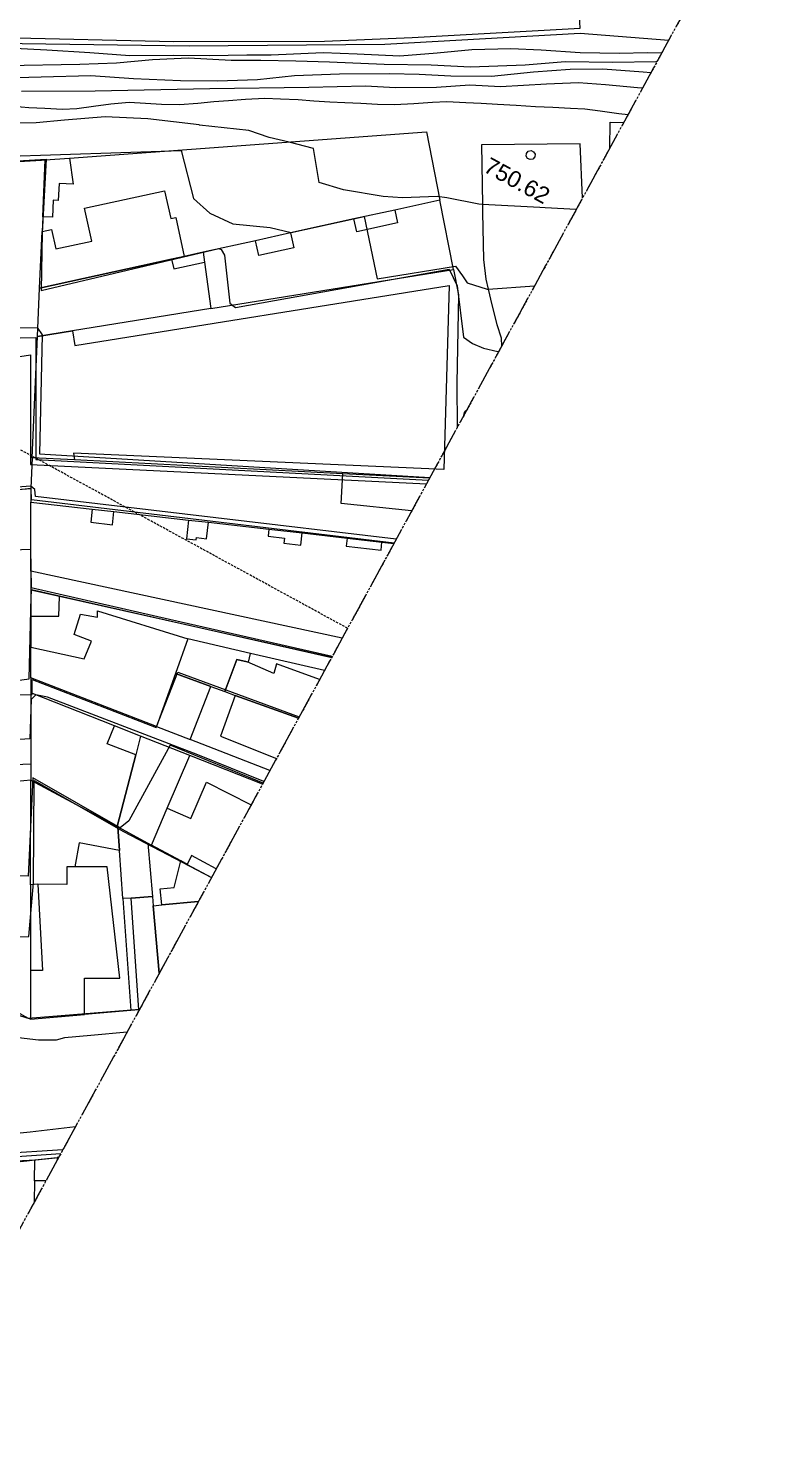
# Model space of a CAD drawing. Header units: feet. Extents: x 344914 to 345457, y 7396879 to 7397422.
# Drawn here: x 345279.5 to 345357, y 7396879.3 to 7397031 of the extents above; entities that cross this region are included whole.
import ezdxf

# ---------------------------------------------------------------- set-up
doc = ezdxf.new("R2010")
doc.units = ezdxf.units.FT
doc.header["$MEASUREMENT"] = 0
doc.linetypes.add('DASHED2', pattern=[0.375, 0.25, -0.125])
doc.linetypes.add('T02', pattern=[4, 3, -1])
for name, color, linetype, lineweight in [('100_SIST_VIARIO_MEIO_FIO', 1, 'Continuous', 18), ('122_TUN', 190, 'T02', 18), ('206_MURO_E_MURO_ARRIMO', 7, 'Continuous', 18), ('214_PROJ_BEIRAL_EDIF', 10, 'Continuous', 18), ('600_CURVA_MESTRA', 14, 'Continuous', 18), ('604_CURVA_INTERM', 7, 'Continuous', 18), ('608_PTO_COTADO_INTERVIA', 1, 'Continuous', 18), ('902_MALHA_TEXTO_COORD_UTM', 8, 'DASHED2', 13)]:
    doc.layers.add(name, color=color, linetype=linetype, lineweight=lineweight)
doc.styles.add('Style-Arial', font='arial.ttf')

# ---------------------------------------------------------------- blocks, each defined once
blk = doc.blocks.new('SP10')
at = {"layer": '608_PTO_COTADO_INTERVIA', "flags": 128}
blk.add_lwpolyline([(0.11, 0.47), (0.36, 0.33), (0.48, 0.05), (0.42, -0.25), (0.2, -0.44), (-0.1, -0.47), (-0.37, -0.32), (-0.48, -0.05), (-0.41, 0.25), (-0.19, 0.45), (0.11, 0.47)], dxfattribs=at)

msp = doc.modelspace()

# ---------------------------------------------------------------- linework, layer by layer
at = {"layer": '100_SIST_VIARIO_MEIO_FIO', "flags": 128}
for points in [[(345338.46, 7397012.95), (345338.21, 7397018.72), (345327.71, 7397018.58), (345327.81, 7397012.25), (345327.82, 7397011.38), (345327.91, 7397006.4), (345328.16, 7397004.29), (345328.41, 7397003.21), (345328.81, 7397001.55), (345329.33, 7396999.46), (345329.79, 7396998.05), (345329.85, 7396997.15)], [(345289.98, 7396924.11), (345286.12, 7396923.75), (345283.3, 7396923.48), (345282.44, 7396923.23), (345280.55, 7396923.23), (345277.83, 7396923.58), (345276, 7396923.98), (345272.83, 7396924.67), (345253.7, 7396930.61), (345248.42, 7396932.25), (345234.6, 7396936.54), (345232.68, 7396937.14), (345221.62, 7396940.57), (345216.39, 7396942.22), (345202.54, 7396946.57), (345199.34, 7396947.57), (345184.26, 7396952.32), (345183.46, 7396952.57), (345171.14, 7396956.44), (345168.33, 7396957.32), (345167.29, 7396957.93)], [(345284.47, 7396914.01), (345279.65, 7396913.45), (345275.08, 7396912.97), (345274.47, 7396912.86), (345274.39, 7396912.84), (345273.27, 7396912.64), (345271.18, 7396911.99), (345267.54, 7396910.85), (345263.88, 7396909.7), (345262.89, 7396909.34), (345260.43, 7396908.46), (345257.2, 7396907.07), (345253.85, 7396905.54), (345251.09, 7396904.07), (345249.16, 7396903.01), (345247.6, 7396901.97), (345246.09, 7396900.96), (345242, 7396897.98), (345238.83, 7396895.56), (345237.57, 7396894.6)]]:
    msp.add_lwpolyline(points, dxfattribs=at)
at = {"layer": '122_TUN'}
msp.add_lwpolyline([(345106.01, 7397422.1), (345457.17, 7397230.44), (345265.54, 7396879.33), (344914.38, 7397070.98)], close=True, dxfattribs=at)
at = {"layer": '206_MURO_E_MURO_ARRIMO', "flags": 128}
for points in [[(345283.84, 7397017.19), (345321.86, 7397019.98), (345323.27, 7397012.71)], [(345341.35, 7397018.24), (345341.39, 7397021), (345342.84, 7397020.97)], [(345241.32, 7397014.62), (345280.87, 7397016.98), (345281.27, 7397017.01)], [(345281, 7397010.94), (345280.93, 7397009.35)], [(345318.47, 7397011.65), (345314.12, 7397010.7)], [(345307.37, 7397009.21), (345303.65, 7397008.39)], [(345298.09, 7397007.17), (345296.07, 7397006.72)], [(345324.72, 7397005.31), (345325.24, 7397002.63), (345325.09, 7396993.2), (345325.1, 7396988.46)], [(345322.17, 7396983.09), (345312.93, 7396983.57)], [(345270.94, 7396980.99), (345279.74, 7396982.02)], [(345279.73, 7396973.21), (345279.73, 7396971.17)], [(345311.76, 7396964.01), (345282.77, 7396970.49)], [(345279.73, 7396968.4), (345279.73, 7396965.11)], [(345310.99, 7396962.61), (345303.12, 7396964.44)], [(345279.72, 7396961.82), (345279.72, 7396960.24)], [(345291.42, 7396955.62), (345288.62, 7396956.73)], [(345305.19, 7396951.97), (345296.7, 7396955.26)], [(345304.38, 7396950.5), (345296.64, 7396953.56)], [(345279.71, 7396939.8), (345279.7, 7396930.65)], [(345289.54, 7396938.32), (345290.39, 7396926.39)], [(345279.7, 7396925.48), (345269.77, 7396928.56)], [(345290.39, 7396926.39), (345285.46, 7396925.97)], [(345291.24, 7396926.47), (345290.39, 7396926.39)], [(345280.15, 7396910.49), (345282.54, 7396910.74)], [(345260.61, 7396905.68), (345260.95, 7396905.81), (345265.76, 7396907.84), (345273.96, 7396909.87), (345279.3, 7396910.4), (345280.15, 7396910.49)], [(345280.12, 7396908.27), (345280.15, 7396910.49)]]:
    msp.add_lwpolyline(points, dxfattribs=at)
at = {"layer": '214_PROJ_BEIRAL_EDIF', "flags": 128}
for points in [[(345281, 7397010.94), (345281.27, 7397017.01), (345283.84, 7397017.19), (345284.22, 7397014.42), (345282.73, 7397014.49), (345282.65, 7397012.68), (345282.12, 7397012.71), (345282.04, 7397010.89)], [(345280.67, 7397003.33), (345280.93, 7397009.35), (345281.94, 7397009.57), (345282.39, 7397007.51), (345286.22, 7397008.35), (345285.46, 7397011.84), (345293.97, 7397013.71), (345294.62, 7397010.75), (345295.16, 7397010.87), (345296.07, 7397006.72), (345294.72, 7397006.43)], [(345324.72, 7397005.31), (345323.27, 7397012.71), (345318.47, 7397011.65), (345318.77, 7397010.29), (345314.42, 7397009.34), (345314.12, 7397010.7), (345307.37, 7397009.21), (345307.72, 7397007.62), (345304, 7397006.8), (345303.65, 7397008.39), (345298.09, 7397007.17), (345298.23, 7397006.11), (345298.88, 7397001.16)], [(345280.45, 7396998.2), (345280.67, 7397003.33), (345294.72, 7397006.43), (345294.95, 7397005.39), (345298.23, 7397006.11), (345298.88, 7397001.16), (345284.17, 7396998.8)], [(345279.88, 7396985.28), (345280.45, 7396998.2), (345284.17, 7396998.8), (345284.42, 7396997.22), (345324.27, 7397003.62), (345323.7, 7396984.03), (345284.27, 7396985.75), (345284.38, 7396985.04)], [(345279.73, 7396971.17), (345279.73, 7396968.4), (345282.71, 7396968.4), (345282.77, 7396970.49)], [(345296.46, 7396965.99), (345295.13, 7396962.28), (345293.1, 7396956.65), (345279.72, 7396961.82), (345279.73, 7396965.11), (345285.4, 7396963.86), (345286.2, 7396965.74), (345284.33, 7396966.44), (345285.02, 7396968.61), (345286.81, 7396968.3), (345286.81, 7396968.97)], [(345295.13, 7396962.28), (345298.88, 7396960.92), (345300.4, 7396960.37), (345301.66, 7396963.8), (345302.77, 7396963.54), (345302.9, 7396963.51), (345303.12, 7396964.44), (345296.46, 7396965.99)], [(345293.1, 7396956.65), (345296.7, 7396955.26), (345298.88, 7396960.92), (345295.13, 7396962.28)], [(345279.72, 7396950.95), (345288.92, 7396945.99), (345290.9, 7396953.63), (345287.86, 7396954.79), (345288.62, 7396956.73), (345279.72, 7396960.24), (345279.72, 7396952.67)], [(345292.17, 7396944.24), (345292.56, 7396944.03), (345294.24, 7396947.94), (345296.64, 7396953.56), (345291.42, 7396955.62), (345290.9, 7396953.63), (345288.92, 7396945.99), (345288.99, 7396945.95)], [(345279.72, 7396952.67), (345279.72, 7396950.95), (345278.24, 7396950.8), (345278.12, 7396950.79), (345278.02, 7396952.61)], [(345284.41, 7396941.69), (345283.58, 7396941.69), (345283.57, 7396939.84), (345280.48, 7396939.85), (345279.71, 7396939.8), (345279.72, 7396950.95), (345288.92, 7396945.99), (345288.99, 7396945.95), (345289.17, 7396943.43), (345284.89, 7396944.25)], [(345290.4, 7396938.38), (345289.54, 7396938.32), (345289.17, 7396943.43), (345288.99, 7396945.95), (345292.17, 7396944.24), (345292.67, 7396938.54)], [(345279.7, 7396925.48), (345285.46, 7396925.97), (345285.45, 7396929.86), (345289.21, 7396929.86), (345287.84, 7396941.69), (345284.41, 7396941.69), (345283.58, 7396941.69), (345283.57, 7396939.84), (345280.48, 7396939.85), (345280.99, 7396930.65), (345279.7, 7396930.65)]]:
    msp.add_lwpolyline(points, close=True, dxfattribs=at)
for points in [[(345320.27, 7396979.61), (345312.76, 7396980.39), (345312.93, 7396983.57), (345284.38, 7396985.04), (345279.88, 7396985.28), (345279.74, 7396982.02), (345279.74, 7396980.56), (345286.26, 7396979.81), (345288.57, 7396979.55), (345296.52, 7396978.64), (345298.63, 7396978.4), (345305.07, 7396977.66), (345308.63, 7396977.26), (345313.4, 7396976.71), (345317.11, 7396976.29), (345318.38, 7396976.14)], [(345312.87, 7396966.05), (345279.73, 7396973.21), (345279.74, 7396980.56), (345286.26, 7396979.81), (345286.1, 7396978.41), (345288.41, 7396978.14), (345288.57, 7396979.55), (345296.52, 7396978.64), (345296.29, 7396976.64), (345297.34, 7396976.52), (345297.37, 7396976.77), (345298.43, 7396976.65), (345298.63, 7396978.4), (345305.07, 7396977.66), (345304.98, 7396976.91), (345306.72, 7396976.71), (345306.65, 7396976.16), (345308.48, 7396975.95), (345308.63, 7396977.26), (345313.4, 7396976.71), (345313.31, 7396975.86), (345317.01, 7396975.44), (345317.11, 7396976.29), (345318.38, 7396976.14)], [(345310.47, 7396961.66), (345305.89, 7396963.32), (345305.59, 7396962.29), (345302.77, 7396963.54), (345301.66, 7396963.8), (345300.4, 7396960.37), (345301.5, 7396959.97), (345308.22, 7396957.53)], [(345308.22, 7396957.53), (345301.5, 7396959.97), (345299.93, 7396955.63), (345305.88, 7396953.24)], [(345299.47, 7396941.49), (345296.83, 7396942.93), (345296.38, 7396941.97), (345295.7, 7396942.34), (345292.56, 7396944.03), (345294.24, 7396947.94), (345296.77, 7396946.86), (345298.43, 7396950.74), (345303.18, 7396948.31)], [(345297.56, 7396938), (345293.68, 7396937.66), (345293.5, 7396939.35), (345294.99, 7396939.51), (345295.7, 7396942.34), (345296.38, 7396941.97), (345298.97, 7396940.58)], [(345291.27, 7396926.47), (345291.24, 7396926.47), (345290.4, 7396938.38), (345292.67, 7396938.54), (345292.76, 7396937.57), (345293.4, 7396930.37)], [(345293.4, 7396930.37), (345292.76, 7396937.57), (345293.68, 7396937.66), (345297.56, 7396938)], [(345282.69, 7396910.76), (345282.54, 7396910.74), (345282.55, 7396910.5)], [(345281.33, 7396908.27), (345280.12, 7396908.27), (345280.1, 7396906.01)]]:
    msp.add_lwpolyline(points, dxfattribs=at)
at = {"layer": '600_CURVA_MESTRA', "flags": 128}
for points, elevation in [([(345221.38, 7397029.54), (345222.48, 7397029.52), (345271.14, 7397029.49), (345296.59, 7397029.13), (345317.4, 7397029.33), (345338.2, 7397030.48), (345347.64, 7397029.76)], 745), ([(345277.88, 7397022.7), (345279.53, 7397022.58), (345281.23, 7397022.49), (345283.09, 7397022.39), (345284.63, 7397022.46), (345286.41, 7397022.7), (345288.24, 7397022.96), (345290.21, 7397023.15), (345291.94, 7397023.04), (345293.64, 7397022.94), (345295.57, 7397022.9), (345297.52, 7397023.05), (345299.22, 7397023.21), (345300.77, 7397023.31), (345302.59, 7397023.45), (345304.64, 7397023.55), (345306.32, 7397023.51), (345308.19, 7397023.42), (345309.84, 7397023.3), (345311.57, 7397023.19), (345313.16, 7397023.11), (345314.86, 7397023.02), (345316.64, 7397022.92), (345318.46, 7397022.89), (345320.5, 7397023), (345322.49, 7397023.14), (345324.02, 7397023.21), (345326.05, 7397023.12), (345327.67, 7397023.02), (345329.42, 7397022.94), (345331.41, 7397022.83), (345333.45, 7397022.69), (345335.29, 7397022.61), (345337.19, 7397022.5), (345338.69, 7397022.42), (345340.34, 7397022.22), (345342.32, 7397021.95), (345343.32, 7397021.84)], 750), ([(345201.26, 7396980.6), (345203.76, 7396976.9), (345235.03, 7396988.42), (345239.57, 7396990.62), (345242.93, 7396992.36), (345246.16, 7396994.17), (345249.29, 7396995.45), (345253.07, 7396996.69), (345256.25, 7396997.23), (345259, 7396997.74), (345262.13, 7396997.93), (345270.3, 7396997.88), (345280.26, 7396998.09), (345280.25, 7396985.07), (345322.06, 7396982.89)], 755), ([(345272.2, 7396960.72), (345279.56, 7396961.72), (345279.78, 7396970.46), (345279.79, 7396971.07), (345279.8, 7396971.25), (345311.76, 7396964.01)], 760), ([(345258.4, 7396916.27), (345274.39, 7396912.84), (345274.47, 7396912.83), (345274.47, 7396912.86), (345276, 7396923.98), (345276.1, 7396924.66), (345277.68, 7396926.58), (345279.43, 7396925.59), (345291.31, 7396926.54)], 765)]:
    msp.add_lwpolyline(points, dxfattribs=dict(at, elevation=elevation))
at = {"layer": '604_CURVA_INTERM', "flags": 128}
for points, elevation in [([(345221.4, 7397030.36), (345224.42, 7397030.34), (345237.46, 7397030.19), (345258.34, 7397030.02), (345276.69, 7397030.02), (345294.95, 7397029.61), (345310.99, 7397029.64), (345320.33, 7397030.03), (345338.21, 7397031.02), (345338.19, 7397031.65), (345337.98, 7397038.25), (345320.29, 7397038.75), (345319.48, 7397045.89), (345319.44, 7397046.25), (345309.44, 7397046.72), (345302.79, 7397047.81), (345295.35, 7397048.76), (345288.58, 7397050.62), (345239.06, 7397051.03), (345216.91, 7397051.18)], 744), ([(345346.37, 7397027.44), (345346.26, 7397027.44), (345341.67, 7397027.35), (345336.61, 7397027.45), (345332.34, 7397027.07), (345326.54, 7397026.87), (345322.36, 7397027.07), (345317.36, 7397027.14), (345311.54, 7397027.41), (345307.93, 7397027.5), (345304.23, 7397027.59), (345301.06, 7397027.58), (345296.53, 7397027.83), (345292.69, 7397027.65), (345288.84, 7397027.28), (345284.96, 7397027.17), (345277.04, 7397027.02), (345264.99, 7397026.81), (345247.9, 7397027.08), (345235.93, 7397026.83), (345226.4, 7397026.88), (345212.1, 7397027.39), (345205.15, 7397026.8), (345203.74, 7397026.43)], 747), ([(345277.31, 7397028.93), (345281.44, 7397028.7), (345286.01, 7397028.43), (345290.26, 7397028.11), (345294.89, 7397028.14), (345298.74, 7397028.1), (345302.72, 7397028.17), (345305.31, 7397028.17), (345310.84, 7397028.42), (345314.47, 7397028.28), (345319.02, 7397028.06), (345322.97, 7397028.39), (345326.69, 7397028.75), (345330.82, 7397028.86), (345334.04, 7397028.72), (345338.22, 7397028.43), (345342.39, 7397028.36), (345345.34, 7397028.44), (345346.89, 7397028.39)], 746), ([(345345.73, 7397026.27), (345344.93, 7397026.35), (345340.63, 7397026.66), (345337.16, 7397026.63), (345333.23, 7397026.34), (345328.76, 7397025.89), (345324.45, 7397025.91), (345321.08, 7397026.09), (345317.91, 7397026.16), (345312.58, 7397026.14), (345307.81, 7397025.93), (345303.87, 7397025.52), (345299.6, 7397025.39), (345295.65, 7397025.4), (345290.65, 7397025.63), (345286.1, 7397025.93), (345275.51, 7397025.65)], 748), ([(345344.84, 7397024.63), (345344.3, 7397024.67), (345340.91, 7397024.98), (345338.03, 7397025.2), (345334.63, 7397025.06), (345329.72, 7397024.79), (345326.47, 7397024.95), (345322.93, 7397024.71), (345318.55, 7397024.68), (345315.35, 7397024.85), (345309.32, 7397024.69), (345298.77, 7397024.55), (345286.59, 7397024.32), (345278.74, 7397024.26)], 749), ([(345337.78, 7397011.7), (345334.5, 7397011.88), (345333.9, 7397011.91), (345327.81, 7397012.25), (345327.41, 7397012.27), (345324.01, 7397012.96), (345322.99, 7397013.09), (345319.31, 7397012.97), (345317.24, 7397013.08), (345313.02, 7397013.8), (345310.42, 7397014.59), (345309.81, 7397018.22), (345307.23, 7397018.88), (345305.11, 7397019.39), (345302.94, 7397020.13), (345297.69, 7397020.7), (345297.65, 7397020.72), (345292.19, 7397021.35), (345287.64, 7397021.57), (345283.3, 7397021.23), (345280.29, 7397020.94), (345276.06, 7397020.87)], 751), ([(345257.84, 7397015.69), (345281.37, 7397017.07), (345280.92, 7397009.22), (345280.82, 7397003.07), (345299.73, 7397007.54), (345299.98, 7397007.46), (345300.34, 7397006.86), (345300.93, 7397001.75), (345301.53, 7397001.28), (345324.26, 7397005.35), (345325.13, 7397003.58), (345325.8, 7396998.13), (345326.75, 7396997.45), (345327.92, 7396996.96), (345329.44, 7396996.58), (345329.53, 7396996.58)], 753), ([(345276.43, 7397017.36), (345295.73, 7397018.01), (345297.04, 7397012.87), (345298.77, 7397011.31), (345301.25, 7397010.2), (345305.22, 7397009.81), (345307.44, 7397009.25), (345315.23, 7397010.95), (345316.6, 7397004.32), (345324.93, 7397005.68), (345325.7, 7397004.63), (345326.17, 7397003.9), (345328.32, 7397003.21), (345328.41, 7397003.21), (345333.35, 7397003.57)], 752), ([(345187.4, 7396995.73), (345187.65, 7396995.65), (345187.78, 7396995.47), (345193.26, 7396987.87), (345193.44, 7396987.62), (345195.92, 7396988.18), (345198.74, 7396988.4), (345208.5, 7396996), (345213.85, 7397000.25), (345225.71, 7396985.66), (345236.11, 7396990.86), (345252.03, 7396999.81), (345258.25, 7396999.76), (345262.32, 7396999.74), (345267.22, 7396999.47), (345273.17, 7396999.05), (345280.42, 7396999.15), (345280.94, 7396998.36), (345280.64, 7396985.69), (345322.21, 7396983.16)], 754), ([(345200.91, 7396980.36), (345203.64, 7396976.15), (345220.1, 7396982.33), (345226.56, 7396984.78), (345230.04, 7396980.14), (345239.07, 7396983.57), (345256.08, 7396994.3), (345258.36, 7396991.34), (345261.16, 7396991.28), (345263.94, 7396991.19), (345265.86, 7396991.36), (345267.19, 7396992.03), (345269.1, 7396992.87), (345271.68, 7396993.96), (345274.21, 7396994.79), (345277.64, 7396995.91), (345279.71, 7396996.22), (345279.69, 7396984.54), (345321.85, 7396982.51)], 756), ([(345325.84, 7396989.82), (345325.94, 7396990.2), (345326.17, 7396990.42)], 754), ([(345318.4, 7396976.18), (345279.79, 7396980.79), (345279.75, 7396981.97), (345265.87, 7396981), (345256.65, 7396981.12), (345241.64, 7396979.96), (345232.58, 7396976.89), (345209.46, 7396969.94), (345200.99, 7396965.61), (345197.13, 7396962.62), (345193.65, 7396962.47), (345191.08, 7396962.33), (345187.29, 7396957.39), (345180.73, 7396962.6), (345173.6, 7396968.35), (345172.21, 7396967.17)], 758), ([(345318.63, 7396976.6), (345280.22, 7396981.15), (345280.17, 7396981.89), (345279.72, 7396982.24), (345265.69, 7396981.21), (345261.05, 7396981.35), (345255.44, 7396981.35), (345241.66, 7396980.24), (345233.78, 7396977.62), (345224.08, 7396974.83), (345208.84, 7396970.37), (345204.81, 7396975.66), (345194.48, 7396972.46), (345183.62, 7396965.66), (345176.47, 7396971.12), (345173.53, 7396969.66)], 757), ([(345276.84, 7396975.43), (345279.69, 7396975.55), (345279.76, 7396971.44), (345295.72, 7396967.8), (345311.82, 7396964.13)], 759), ([(345197.94, 7396943.54), (345199.34, 7396947.57), (345199.62, 7396948.36), (345201.38, 7396949.06), (345204.45, 7396949.87), (345221.53, 7396944.39), (345224.19, 7396952.85), (345229.14, 7396952.43), (345231.84, 7396952.25), (345233.99, 7396952.14), (345238.26, 7396952.19), (345241.19, 7396952.73), (345242.74, 7396953), (345245.19, 7396952.66), (345247.74, 7396952.18), (345252.24, 7396952.03), (345260.99, 7396950.55), (345261.92, 7396959.29), (345271.46, 7396959.83), (345279.86, 7396960.07), (345279.89, 7396961.64), (345293.09, 7396956.54), (345295.39, 7396962.43), (345308.31, 7396957.69)], 761), ([(345304.54, 7396950.79), (345297.51, 7396953.64), (345281.5, 7396959.76), (345280.25, 7396960.01), (345279.76, 7396959.54), (345279.64, 7396955.35), (345271.11, 7396954.76)], 762), ([(345304.45, 7396950.62), (345294.56, 7396954.65), (345290.18, 7396946.59), (345289.24, 7396945.85), (345279.94, 7396951.17), (345279.45, 7396940.72), (345260.32, 7396941.23), (345258.85, 7396941.46), (345255.39, 7396941.35), (345250.92, 7396939.99), (345249.03, 7396939.27), (345246.61, 7396939.01), (345244.04, 7396938.87), (345240.34, 7396939.54), (345237.24, 7396939.75), (345235.94, 7396939.73), (345234.06, 7396938.96), (345232.85, 7396937.61), (345232.68, 7396937.14), (345231.17, 7396932.81)], 763), ([(345246.89, 7396927.74), (345248.42, 7396932.25), (345248.97, 7396933.88), (345249.94, 7396934.99), (345251.82, 7396935.51), (345254.53, 7396935.7), (345256.44, 7396935.59), (345260.07, 7396935.2), (345260.19, 7396935.18), (345262.07, 7396934.54), (345263.97, 7396933.76), (345279.5, 7396934.29), (345280.02, 7396940.02), (345280.09, 7396950.89), (345289.59, 7396945.47), (345298.97, 7396940.58)], 764), ([(345252.22, 7396912.23), (345255.1, 7396911.93), (345262.77, 7396909.35), (345262.89, 7396909.34), (345264.58, 7396909.26), (345266.84, 7396909.96), (345268.74, 7396910.64), (345271.88, 7396911.52), (345276.5, 7396911.17), (345283.14, 7396911.59)], 766), ([(345236.92, 7396898.3), (345238.83, 7396895.56), (345238.98, 7396895.35), (345239.04, 7396895.32), (345240.99, 7396895.89), (345243.46, 7396896.91), (345246.43, 7396898.31), (345249.4, 7396899.5), (345252.23, 7396901.01), (345255.42, 7396902.25), (345258.22, 7396903.19), (345261.2, 7396904.25), (345264.78, 7396906.01), (345265.94, 7396906.59), (345271.05, 7396909.26), (345273.8, 7396910.18), (345280.28, 7396910.5), (345282.68, 7396910.74)], 768), ([(345245.08, 7396904.49), (345247.01, 7396901.89), (345247.6, 7396901.97), (345248.92, 7396902.15), (345251.47, 7396903.17), (345255.62, 7396904.56), (345259.43, 7396905.88), (345264.8, 7396908.41), (345269.38, 7396910.34), (345273.83, 7396910.92), (345278.25, 7396910.85), (345282.92, 7396911.17)], 767)]:
    msp.add_lwpolyline(points, dxfattribs=dict(at, elevation=elevation))
at = {"layer": '902_MALHA_TEXTO_COORD_UTM', "flags": 128}
for points in [[(345457.17, 7397230.44), (345265.54, 7396879.33)], [(345313.45, 7396967.11), (345203.97, 7397026.86)]]:
    msp.add_lwpolyline(points, dxfattribs=at)

# ---------------------------------------------------------------- block references
at = {"layer": '608_PTO_COTADO_INTERVIA', "rotation": 331.3757899120435}
msp.add_blockref('SP10', (345332.93, 7397017.5, 750.62), dxfattribs=at)

# ---------------------------------------------------------------- texts
at = {"layer": '608_PTO_COTADO_INTERVIA', "style": 'Style-Arial'}
msp.add_text('750.62', height=1.75, rotation=331.3758, dxfattribs=at).set_placement((345327.79, 7397015.81, 750.62))

doc.saveas('drawing.dxf')
